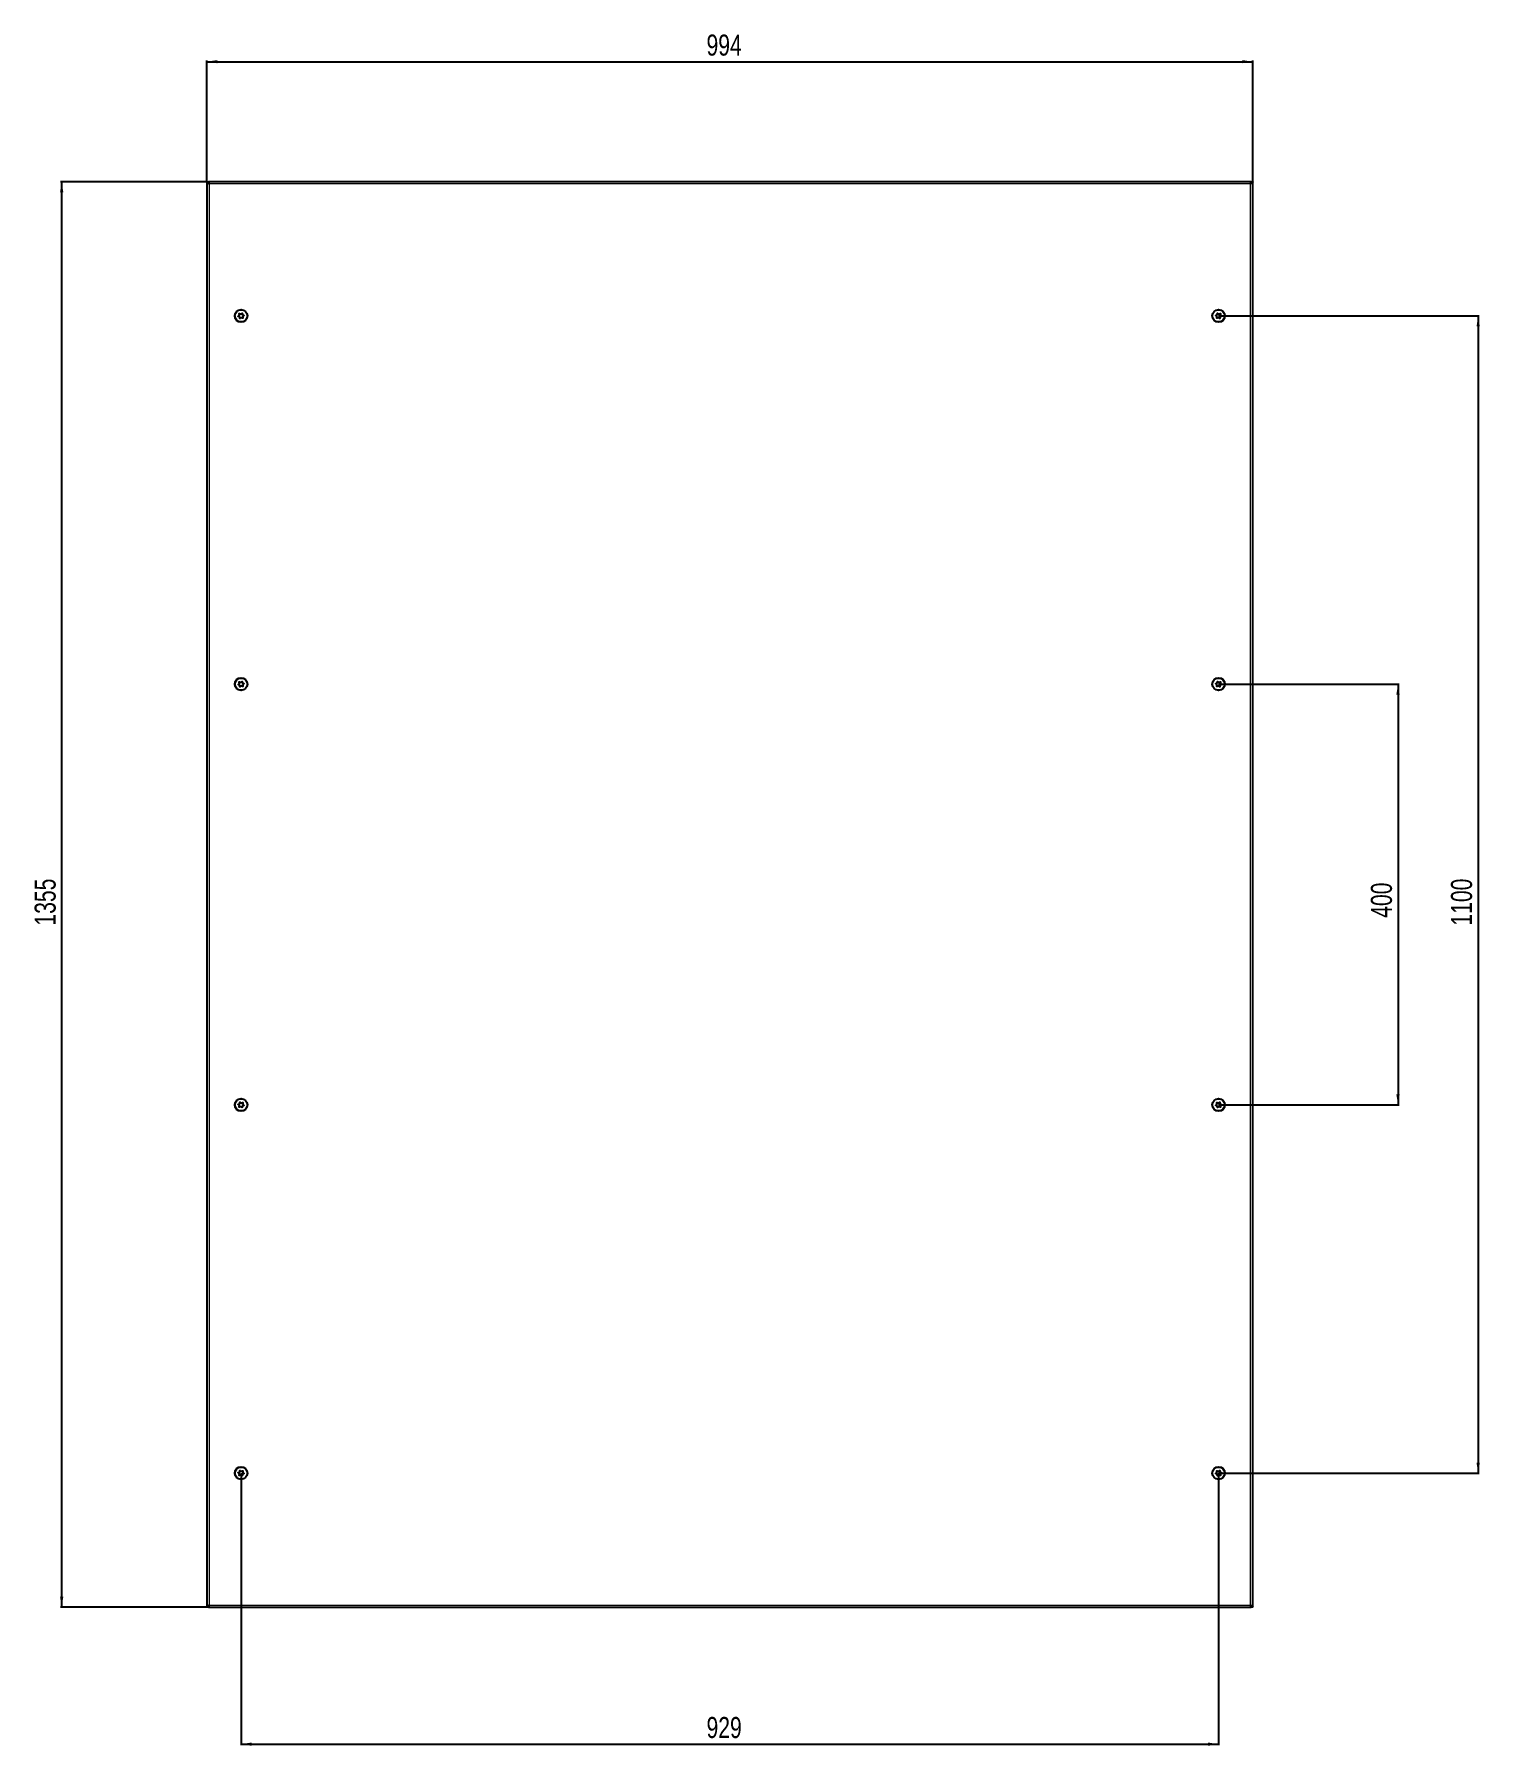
# Model space of a CAD drawing. Header units: millimetres. Extents: x -661 to 2120, y -490 to 1191.
# Drawn here: x -661 to 713, y -490 to 1136 of the extents above; entities that cross this region are included whole.
import ezdxf

# ---------------------------------------------------------------- set-up
doc = ezdxf.new("R2010")
doc.units = ezdxf.units.MM
doc.layers.add('FORMAT', color=7, linetype='Continuous')
doc.styles.add('SLDTEXTSTYLE0', font='TXT', dxfattribs={"width": 0.75})
doc.dimstyles.new('SLDDIMSTYLE1', dxfattribs={"dimtxt": 20, "dimasz": 10, "dimexe": 0, "dimexo": 0.0625, "dimgap": 5, "dimtad": 2, "dimdec": 1, "dimrnd": 1e-09, "dimzin": 12, "dimdsep": 46, "dimtxsty": 'SLDTEXTSTYLE0', "dimsah": 1, "dimcen": 0.09, "dimadec": 0, "dimazin": 3, "dimtfac": 1, "dimtofl": 0, "dimtmove": 0, "dimatfit": 3, "dimfxl": 0, "dimfrac": 2, "dimtolj": 1, "dimtzin": 12, "dimarcsym": 0})

# ---------------------------------------------------------------- blocks, each defined once
blk = doc.blocks.new('_D_1')
at = {"layer": 'FORMAT'}
for p, q in [((-496.7, 996.2), (-635.7, 996.2)), ((-634.7, 996.2), (-634.7, -358.8)), ((-496.7, -358.8), (-635.7, -358.8))]:
    blk.add_line(p, q, dxfattribs=at)
for points in [[(-634.7, 996.2), (-636.2, 986.2), (-633.1, 986.2)], [(-634.7, -358.8), (-633.1, -348.8), (-636.2, -348.8)]]:
    blk.add_solid(points, dxfattribs=at)
at = {"layer": 'FORMAT', "insert": (-660.4, 289.2), "char_height": 20, "attachment_point": 1, "rotation": 90, "style": 'SLDTEXTSTYLE0'}
blk.add_mtext('1355', dxfattribs=at)
blk = doc.blocks.new('_D_2')
at = {"layer": 'FORMAT'}
for p, q in [((-496.7, 996.3), (-496.7, 1111.4)), ((-496.7, 1110.4), (497.3, 1110.4)), ((497.3, 996.3), (497.3, 1111.4))]:
    blk.add_line(p, q, dxfattribs=at)
for points in [[(-496.7, 1110.4), (-486.7, 1108.9), (-486.7, 1111.9)], [(497.3, 1110.4), (487.3, 1111.9), (487.3, 1108.9)]]:
    blk.add_solid(points, dxfattribs=at)
at = {"layer": 'FORMAT', "insert": (-21.8, 1136.2), "char_height": 20, "attachment_point": 1, "style": 'SLDTEXTSTYLE0'}
blk.add_mtext('994', dxfattribs=at)
blk = doc.blocks.new('_D_3')
at = {"layer": 'FORMAT'}
for p, q in [((464.9, 868.7), (712.5, 868.7)), ((711.5, 868.7), (711.5, -231.3)), ((464.9, -231.3), (712.5, -231.3))]:
    blk.add_line(p, q, dxfattribs=at)
for points in [[(711.5, 868.7), (710, 858.7), (713.1, 858.7)], [(711.5, -231.3), (713.1, -221.3), (710, -221.3)]]:
    blk.add_solid(points, dxfattribs=at)
at = {"layer": 'FORMAT', "insert": (685.7, 289.2), "char_height": 20, "attachment_point": 1, "rotation": 90, "style": 'SLDTEXTSTYLE0'}
blk.add_mtext('1100', dxfattribs=at)
blk = doc.blocks.new('_D_4')
at = {"layer": 'FORMAT'}
for p, q in [((-464.2, -231.3), (-464.2, -489.9)), ((464.8, -231.3), (464.8, -489.9)), ((-464.2, -488.9), (464.8, -488.9))]:
    blk.add_line(p, q, dxfattribs=at)
for points in [[(-464.2, -488.9), (-454.2, -490.5), (-454.2, -487.4)], [(464.8, -488.9), (454.8, -487.4), (454.8, -490.5)]]:
    blk.add_solid(points, dxfattribs=at)
at = {"layer": 'FORMAT', "insert": (-21.8, -463.1), "char_height": 20, "attachment_point": 1, "style": 'SLDTEXTSTYLE0'}
blk.add_mtext('929', dxfattribs=at)
blk = doc.blocks.new('_D_5')
at = {"layer": 'FORMAT'}
for p, q in [((464.9, 518.7), (636.4, 518.7)), ((635.4, 518.7), (635.4, 118.7)), ((464.9, 118.7), (636.4, 118.7))]:
    blk.add_line(p, q, dxfattribs=at)
for points in [[(635.4, 518.7), (633.8, 508.7), (636.9, 508.7)], [(635.4, 118.7), (636.9, 128.7), (633.8, 128.7)]]:
    blk.add_solid(points, dxfattribs=at)
at = {"layer": 'FORMAT', "insert": (609.6, 296.6), "char_height": 20, "attachment_point": 1, "rotation": 90, "style": 'SLDTEXTSTYLE0'}
blk.add_mtext('400', dxfattribs=at)

msp = doc.modelspace()

# ---------------------------------------------------------------- linework, layer by layer
at = {"color": 7, "linetype": 'Continuous', "lineweight": 25}
for p, q in [((-496.65, 996.24), (-496.65, -358.76)), ((-496.65, 996.24), (-495.15, 996.24)), ((-494.96, 996.24), (-495.15, 996.24)), ((495.65, 996.24), (-494.95, 996.24)), ((-494.95, 995.13), (-494.95, 996.24)), ((495.65, 995.12), (495.65, 996.24)), ((495.85, 996.24), (495.65, 996.24)), ((495.85, 996.24), (497.35, 996.24)), ((497.35, -358.76), (497.35, 996.24)), ((-494.95, -357.65), (-494.95, -358.76)), ((495.65, -357.65), (495.65, -358.76)), ((-495.15, -358.76), (-496.65, -358.76)), ((-495.15, -358.76), (-494.95, -358.76)), ((-494.95, -358.76), (495.65, -358.76)), ((495.65, -358.76), (495.85, -358.76)), ((497.35, -358.76), (495.85, -358.76))]:
    msp.add_line(p, q, dxfattribs=at)
at = {"color": 8, "linetype": 'Continuous', "lineweight": 18}
for p, q in [((-494.55, 994.14), (-494.55, -356.66)), ((495.25, 994.14), (-494.55, 994.14)), ((495.25, -356.66), (495.25, 994.14)), ((-494.55, -356.66), (495.25, -356.66))]:
    msp.add_line(p, q, dxfattribs=at)
at = {"color": 7, "linetype": 'Continuous', "lineweight": 25}
for centre, radius in [((-464.15, 868.74), 6), ((-464.15, 868.74), 5.79), ((-464.15, 868.74), 1.85), ((464.85, 868.74), 6), ((464.85, 868.74), 5.78), ((464.85, 868.74), 1.85), ((-464.15, 518.74), 6), ((-464.15, 518.74), 5.78), ((464.85, 518.74), 6), ((464.85, 518.74), 5.79), ((-464.15, 518.74), 1.85), ((464.85, 518.74), 1.85), ((-464.15, 118.74), 6), ((-464.15, 118.74), 5.78), ((-464.15, 118.74), 1.85), ((464.85, 118.74), 6), ((464.85, 118.74), 5.78), ((464.85, 118.74), 1.85), ((-464.15, -231.26), 6), ((-464.15, -231.26), 5.78), ((464.85, -231.26), 6), ((464.85, -231.26), 5.78), ((-464.15, -231.26), 1.85), ((464.85, -231.26), 1.85)]:
    msp.add_circle(centre, radius, dxfattribs=at)
for points, knots in [([(-494.55, 994.14), (-494.83, 994.32), (-495.1, 994.49), (-495.61, 994.84), (-495.84, 995.01), (-496.23, 995.37), (-496.39, 995.54), (-496.6, 995.89), (-496.65, 996.06), (-496.65, 996.24)], [0, 0, 0, 0, 0.25, 0.25, 0.5, 0.5, 0.75, 0.75, 1, 1, 1, 1]), ([(-494.55, 994.14), (-494.71, 994.49), (-494.87, 994.84), (-495.09, 995.55), (-495.15, 995.89), (-495.15, 996.24)], [0, 0, 0, 0, 0.5, 0.5, 1, 1, 1, 1]), ([(-494.95, 996.24), (-494.92, 996.24), (-494.89, 996.19), (-494.82, 995.98), (-494.79, 995.82), (-494.72, 995.43), (-494.69, 995.2), (-494.62, 994.69), (-494.59, 994.42), (-494.55, 994.14)], [0, 0, 0, 0, 0.25, 0.25, 0.5, 0.5, 0.75, 0.75, 1, 1, 1, 1]), ([(495.25, 994.14), (495.28, 994.42), (495.31, 994.69), (495.38, 995.2), (495.41, 995.43), (495.48, 995.82), (495.51, 995.98), (495.58, 996.19), (495.61, 996.24), (495.65, 996.24)], [0, 0, 0, 0, 0.25, 0.25, 0.5, 0.5, 0.75, 0.75, 1, 1, 1, 1]), ([(497.35, 996.24), (497.35, 996.06), (497.29, 995.89), (497.08, 995.54), (496.93, 995.37), (496.54, 995.02), (496.31, 994.84), (495.8, 994.49), (495.52, 994.32), (495.25, 994.14)], [0, 0, 0, 0, 0.25, 0.25, 0.5, 0.5, 0.75, 0.75, 1, 1, 1, 1]), ([(495.85, 996.24), (495.85, 995.89), (495.78, 995.54), (495.56, 994.84), (495.41, 994.49), (495.25, 994.14)], [0, 0, 0, 0, 0.5, 0.5, 1, 1, 1, 1]), ([(-463.11, 871.34), (-463.13, 871.34), (-463.15, 871.35), (-463.21, 871.33), (-463.33, 871.26), (-463.63, 871.01), (-464.04, 870.66), (-464.66, 870.54), (-465.15, 870.7), (-465.51, 870.86), (-465.73, 870.95), (-465.82, 870.96), (-465.87, 870.95), (-465.89, 870.94), (-465.91, 870.91), (-465.93, 870.84), (-465.91, 870.57), (-465.8, 870.11), (-465.8, 869.4), (-466.29, 868.88), (-466.69, 868.62), (-466.89, 868.44), (-466.92, 868.38), (-466.93, 868.35), (-466.92, 868.32), (-466.9, 868.29), (-466.87, 868.26), (-466.8, 868.22), (-466.59, 868.13), (-466.22, 868.01), (-465.76, 867.79), (-465.39, 867.27), (-465.33, 866.73), (-465.29, 866.35), (-465.25, 866.2), (-465.22, 866.16), (-465.19, 866.14), (-465.15, 866.13), (-465.1, 866.15), (-464.97, 866.22), (-464.68, 866.47), (-464.27, 866.83), (-463.64, 866.94), (-463.15, 866.78), (-462.8, 866.62), (-462.57, 866.53), (-462.48, 866.52), (-462.44, 866.53), (-462.41, 866.55), (-462.39, 866.57), (-462.37, 866.64), (-462.4, 866.91), (-462.51, 867.37), (-462.5, 868.08), (-462.02, 868.6), (-461.62, 868.86), (-461.42, 869.04), (-461.39, 869.1), (-461.38, 869.13), (-461.39, 869.16), (-461.41, 869.19), (-461.44, 869.22), (-461.51, 869.26), (-461.72, 869.35), (-462.08, 869.47), (-462.55, 869.7), (-462.92, 870.21), (-462.97, 870.75), (-463.01, 871.14), (-463.05, 871.28), (-463.09, 871.33), (-463.11, 871.34), (-463.11, 871.34)], [0, 0, 0, 0, 0.0020087, 0.00442, 0.0093647, 0.0255282, 0.0677053, 0.0957862, 0.1246456, 0.1503415, 0.1605194, 0.1633943, 0.1656965, 0.1672448, 0.1688741, 0.1707699, 0.1786058, 0.2119941, 0.2499945, 0.2879948, 0.3213831, 0.329219, 0.3311148, 0.3327441, 0.3342924, 0.3362166, 0.3385353, 0.3413178, 0.349662, 0.3753578, 0.4042173, 0.4322982, 0.4744753, 0.4906388, 0.4966691, 0.49844, 0.5, 0.5020087, 0.50442, 0.5093647, 0.5255282, 0.5677053, 0.5957862, 0.6246456, 0.6503415, 0.6605194, 0.6633943, 0.6656965, 0.6672448, 0.6688741, 0.6707699, 0.6786058, 0.7119941, 0.7499945, 0.7879948, 0.8213831, 0.829219, 0.8311148, 0.8327441, 0.8342924, 0.8362166, 0.8385353, 0.8413178, 0.849662, 0.8753578, 0.9042173, 0.9322982, 0.9744753, 0.9906388, 0.9966691, 0.99844, 1, 1, 1, 1]), ([(463.81, 871.34), (463.8, 871.34), (463.78, 871.32), (463.75, 871.27), (463.71, 871.13), (463.67, 870.75), (463.61, 870.21), (463.24, 869.7), (462.77, 869.47), (462.4, 869.35), (462.18, 869.26), (462.11, 869.2), (462.08, 869.17), (462.07, 869.13), (462.08, 869.1), (462.11, 869.04), (462.31, 868.86), (462.71, 868.6), (463.2, 868.08), (463.2, 867.37), (463.09, 866.91), (463.07, 866.64), (463.09, 866.57), (463.11, 866.55), (463.13, 866.53), (463.17, 866.52), (463.21, 866.53), (463.29, 866.54), (463.5, 866.62), (463.85, 866.78), (464.34, 866.94), (464.96, 866.83), (465.37, 866.47), (465.67, 866.22), (465.8, 866.14), (465.86, 866.13), (465.89, 866.14), (465.92, 866.16), (465.95, 866.21), (465.99, 866.35), (466.03, 866.74), (466.08, 867.27), (466.45, 867.79), (466.92, 868.01), (467.29, 868.14), (467.51, 868.23), (467.59, 868.28), (467.61, 868.32), (467.62, 868.35), (467.61, 868.38), (467.58, 868.44), (467.38, 868.62), (466.98, 868.88), (466.5, 869.4), (466.49, 870.11), (466.6, 870.57), (466.63, 870.84), (466.61, 870.91), (466.59, 870.94), (466.56, 870.95), (466.53, 870.96), (466.48, 870.96), (466.4, 870.94), (466.19, 870.86), (465.85, 870.7), (465.36, 870.54), (464.73, 870.66), (464.32, 871.01), (464.02, 871.26), (463.9, 871.34), (463.84, 871.35), (463.82, 871.34), (463.81, 871.34)], [0, 0, 0, 0, 0.0020087, 0.00442, 0.0093647, 0.0255282, 0.0677053, 0.0957862, 0.1246456, 0.1503415, 0.1605194, 0.1633943, 0.1656965, 0.1672448, 0.1688741, 0.1707699, 0.1786058, 0.2119941, 0.2499945, 0.2879948, 0.3213831, 0.329219, 0.3311148, 0.3327441, 0.3342924, 0.3362166, 0.3385353, 0.3413178, 0.349662, 0.3753578, 0.4042173, 0.4322982, 0.4744753, 0.4906388, 0.4966691, 0.49844, 0.5, 0.5020087, 0.50442, 0.5093647, 0.5255282, 0.5677053, 0.5957862, 0.6246456, 0.6503415, 0.6605194, 0.6633943, 0.6656965, 0.6672448, 0.6688741, 0.6707699, 0.6786058, 0.7119941, 0.7499945, 0.7879948, 0.8213831, 0.829219, 0.8311148, 0.8327441, 0.8342924, 0.8362166, 0.8385353, 0.8413178, 0.849662, 0.8753578, 0.9042173, 0.9322982, 0.9744753, 0.9906388, 0.9966691, 0.99844, 1, 1, 1, 1]), ([(-463.11, 521.34), (-463.13, 521.34), (-463.15, 521.35), (-463.21, 521.33), (-463.33, 521.26), (-463.63, 521.01), (-464.04, 520.66), (-464.66, 520.54), (-465.15, 520.7), (-465.51, 520.86), (-465.73, 520.95), (-465.82, 520.96), (-465.87, 520.95), (-465.89, 520.94), (-465.91, 520.91), (-465.93, 520.84), (-465.91, 520.57), (-465.8, 520.11), (-465.8, 519.4), (-466.29, 518.88), (-466.69, 518.62), (-466.89, 518.44), (-466.92, 518.38), (-466.93, 518.35), (-466.92, 518.32), (-466.9, 518.29), (-466.87, 518.26), (-466.8, 518.22), (-466.59, 518.13), (-466.22, 518.01), (-465.76, 517.79), (-465.39, 517.27), (-465.33, 516.73), (-465.29, 516.35), (-465.25, 516.2), (-465.22, 516.16), (-465.19, 516.14), (-465.15, 516.13), (-465.1, 516.15), (-464.97, 516.22), (-464.68, 516.47), (-464.27, 516.83), (-463.64, 516.94), (-463.15, 516.78), (-462.8, 516.62), (-462.57, 516.53), (-462.48, 516.52), (-462.44, 516.53), (-462.41, 516.55), (-462.39, 516.57), (-462.37, 516.64), (-462.4, 516.91), (-462.51, 517.37), (-462.5, 518.08), (-462.02, 518.6), (-461.62, 518.86), (-461.42, 519.04), (-461.39, 519.1), (-461.38, 519.13), (-461.39, 519.16), (-461.41, 519.19), (-461.44, 519.22), (-461.51, 519.26), (-461.72, 519.35), (-462.08, 519.47), (-462.55, 519.7), (-462.92, 520.21), (-462.97, 520.75), (-463.01, 521.14), (-463.05, 521.28), (-463.09, 521.33), (-463.11, 521.34), (-463.11, 521.34)], [0, 0, 0, 0, 0.0020087, 0.00442, 0.0093647, 0.0255282, 0.0677053, 0.0957862, 0.1246456, 0.1503415, 0.1605194, 0.1633943, 0.1656965, 0.1672448, 0.1688741, 0.1707699, 0.1786058, 0.2119941, 0.2499945, 0.2879948, 0.3213831, 0.329219, 0.3311148, 0.3327441, 0.3342924, 0.3362166, 0.3385353, 0.3413178, 0.349662, 0.3753578, 0.4042173, 0.4322982, 0.4744753, 0.4906388, 0.4966691, 0.49844, 0.5, 0.5020087, 0.50442, 0.5093647, 0.5255282, 0.5677053, 0.5957862, 0.6246456, 0.6503415, 0.6605194, 0.6633943, 0.6656965, 0.6672448, 0.6688741, 0.6707699, 0.6786058, 0.7119941, 0.7499945, 0.7879948, 0.8213831, 0.829219, 0.8311148, 0.8327441, 0.8342924, 0.8362166, 0.8385353, 0.8413178, 0.849662, 0.8753578, 0.9042173, 0.9322982, 0.9744753, 0.9906388, 0.9966691, 0.99844, 1, 1, 1, 1]), ([(463.81, 521.34), (463.8, 521.34), (463.78, 521.32), (463.75, 521.27), (463.71, 521.13), (463.67, 520.75), (463.61, 520.21), (463.24, 519.7), (462.77, 519.47), (462.4, 519.35), (462.18, 519.26), (462.11, 519.2), (462.08, 519.17), (462.07, 519.13), (462.08, 519.1), (462.11, 519.04), (462.31, 518.86), (462.71, 518.6), (463.2, 518.08), (463.2, 517.37), (463.09, 516.91), (463.07, 516.64), (463.09, 516.57), (463.11, 516.55), (463.13, 516.53), (463.17, 516.52), (463.21, 516.53), (463.29, 516.54), (463.5, 516.62), (463.85, 516.78), (464.34, 516.94), (464.96, 516.83), (465.37, 516.47), (465.67, 516.22), (465.8, 516.14), (465.86, 516.13), (465.89, 516.14), (465.92, 516.16), (465.95, 516.21), (465.99, 516.35), (466.03, 516.74), (466.08, 517.27), (466.45, 517.79), (466.92, 518.01), (467.29, 518.14), (467.51, 518.23), (467.59, 518.28), (467.61, 518.32), (467.62, 518.35), (467.61, 518.38), (467.58, 518.44), (467.38, 518.62), (466.98, 518.88), (466.5, 519.4), (466.49, 520.11), (466.6, 520.57), (466.63, 520.84), (466.61, 520.91), (466.59, 520.94), (466.56, 520.95), (466.53, 520.96), (466.48, 520.96), (466.4, 520.94), (466.19, 520.86), (465.85, 520.7), (465.36, 520.54), (464.73, 520.66), (464.32, 521.01), (464.02, 521.26), (463.9, 521.34), (463.84, 521.35), (463.82, 521.34), (463.81, 521.34)], [0, 0, 0, 0, 0.0020087, 0.00442, 0.0093647, 0.0255282, 0.0677053, 0.0957862, 0.1246456, 0.1503415, 0.1605194, 0.1633943, 0.1656965, 0.1672448, 0.1688741, 0.1707699, 0.1786058, 0.2119941, 0.2499945, 0.2879948, 0.3213831, 0.329219, 0.3311148, 0.3327441, 0.3342924, 0.3362166, 0.3385353, 0.3413178, 0.349662, 0.3753578, 0.4042173, 0.4322982, 0.4744753, 0.4906388, 0.4966691, 0.49844, 0.5, 0.5020087, 0.50442, 0.5093647, 0.5255282, 0.5677053, 0.5957862, 0.6246456, 0.6503415, 0.6605194, 0.6633943, 0.6656965, 0.6672448, 0.6688741, 0.6707699, 0.6786058, 0.7119941, 0.7499945, 0.7879948, 0.8213831, 0.829219, 0.8311148, 0.8327441, 0.8342924, 0.8362166, 0.8385353, 0.8413178, 0.849662, 0.8753578, 0.9042173, 0.9322982, 0.9744753, 0.9906388, 0.9966691, 0.99844, 1, 1, 1, 1]), ([(-463.11, 116.14), (-463.1, 116.15), (-463.08, 116.16), (-463.05, 116.21), (-463.01, 116.35), (-462.97, 116.74), (-462.92, 117.27), (-462.55, 117.79), (-462.08, 118.01), (-461.71, 118.14), (-461.49, 118.23), (-461.41, 118.28), (-461.39, 118.32), (-461.38, 118.35), (-461.39, 118.38), (-461.42, 118.44), (-461.62, 118.62), (-462.02, 118.88), (-462.5, 119.4), (-462.51, 120.11), (-462.4, 120.57), (-462.37, 120.84), (-462.39, 120.91), (-462.41, 120.94), (-462.44, 120.95), (-462.47, 120.96), (-462.52, 120.96), (-462.6, 120.94), (-462.81, 120.86), (-463.15, 120.7), (-463.64, 120.54), (-464.27, 120.66), (-464.68, 121.01), (-464.98, 121.26), (-465.1, 121.34), (-465.16, 121.35), (-465.19, 121.34), (-465.22, 121.32), (-465.25, 121.27), (-465.29, 121.13), (-465.33, 120.75), (-465.39, 120.21), (-465.76, 119.7), (-466.23, 119.47), (-466.6, 119.35), (-466.82, 119.26), (-466.89, 119.2), (-466.92, 119.17), (-466.93, 119.13), (-466.92, 119.1), (-466.89, 119.04), (-466.69, 118.86), (-466.29, 118.6), (-465.8, 118.08), (-465.8, 117.37), (-465.91, 116.91), (-465.93, 116.64), (-465.91, 116.57), (-465.89, 116.55), (-465.87, 116.53), (-465.83, 116.52), (-465.79, 116.53), (-465.71, 116.54), (-465.5, 116.62), (-465.15, 116.78), (-464.66, 116.94), (-464.04, 116.83), (-463.63, 116.47), (-463.33, 116.22), (-463.2, 116.14), (-463.14, 116.13), (-463.12, 116.14), (-463.11, 116.14)], [0, 0, 0, 0, 0.0020087, 0.00442, 0.0093647, 0.0255282, 0.0677053, 0.0957862, 0.1246456, 0.1503415, 0.1605194, 0.1633943, 0.1656965, 0.1672448, 0.1688741, 0.1707699, 0.1786058, 0.2119941, 0.2499945, 0.2879948, 0.3213831, 0.329219, 0.3311148, 0.3327441, 0.3342924, 0.3362166, 0.3385353, 0.3413178, 0.349662, 0.3753578, 0.4042173, 0.4322982, 0.4744753, 0.4906388, 0.4966691, 0.49844, 0.5, 0.5020087, 0.50442, 0.5093647, 0.5255282, 0.5677053, 0.5957862, 0.6246456, 0.6503415, 0.6605194, 0.6633943, 0.6656965, 0.6672448, 0.6688741, 0.6707699, 0.6786058, 0.7119941, 0.7499945, 0.7879948, 0.8213831, 0.829219, 0.8311148, 0.8327441, 0.8342924, 0.8362166, 0.8385353, 0.8413178, 0.849662, 0.8753578, 0.9042173, 0.9322982, 0.9744753, 0.9906388, 0.9966691, 0.99844, 1, 1, 1, 1]), ([(463.81, 116.14), (463.82, 116.14), (463.85, 116.13), (463.9, 116.15), (464.03, 116.22), (464.32, 116.47), (464.73, 116.83), (465.36, 116.94), (465.85, 116.78), (466.2, 116.62), (466.43, 116.53), (466.52, 116.52), (466.56, 116.53), (466.59, 116.55), (466.61, 116.57), (466.63, 116.64), (466.6, 116.91), (466.49, 117.37), (466.5, 118.08), (466.98, 118.6), (467.38, 118.86), (467.58, 119.04), (467.61, 119.1), (467.62, 119.13), (467.61, 119.16), (467.59, 119.19), (467.56, 119.22), (467.49, 119.26), (467.28, 119.35), (466.92, 119.47), (466.45, 119.7), (466.08, 120.21), (466.03, 120.75), (465.99, 121.14), (465.95, 121.28), (465.91, 121.33), (465.88, 121.35), (465.85, 121.35), (465.79, 121.33), (465.67, 121.26), (465.37, 121.01), (464.96, 120.66), (464.34, 120.54), (463.85, 120.7), (463.49, 120.86), (463.27, 120.95), (463.18, 120.96), (463.13, 120.95), (463.11, 120.94), (463.09, 120.91), (463.07, 120.84), (463.09, 120.57), (463.2, 120.11), (463.2, 119.4), (462.71, 118.88), (462.31, 118.62), (462.11, 118.44), (462.08, 118.38), (462.07, 118.35), (462.08, 118.32), (462.1, 118.29), (462.13, 118.26), (462.2, 118.22), (462.41, 118.13), (462.78, 118.01), (463.24, 117.79), (463.61, 117.27), (463.67, 116.74), (463.71, 116.35), (463.75, 116.2), (463.78, 116.16), (463.8, 116.15), (463.81, 116.14)], [0, 0, 0, 0, 0.0020087, 0.00442, 0.0093647, 0.0255282, 0.0677053, 0.0957862, 0.1246456, 0.1503415, 0.1605194, 0.1633943, 0.1656965, 0.1672448, 0.1688741, 0.1707699, 0.1786058, 0.2119941, 0.2499945, 0.2879948, 0.3213831, 0.329219, 0.3311148, 0.3327441, 0.3342924, 0.3362166, 0.3385353, 0.3413178, 0.349662, 0.3753578, 0.4042173, 0.4322982, 0.4744753, 0.4906388, 0.4966691, 0.49844, 0.5, 0.5020087, 0.50442, 0.5093647, 0.5255282, 0.5677053, 0.5957862, 0.6246456, 0.6503415, 0.6605194, 0.6633943, 0.6656965, 0.6672448, 0.6688741, 0.6707699, 0.6786058, 0.7119941, 0.7499945, 0.7879948, 0.8213831, 0.829219, 0.8311148, 0.8327441, 0.8342924, 0.8362166, 0.8385353, 0.8413178, 0.849662, 0.8753578, 0.9042173, 0.9322982, 0.9744753, 0.9906388, 0.9966691, 0.99844, 1, 1, 1, 1]), ([(-463.11, -233.86), (-463.1, -233.85), (-463.08, -233.84), (-463.05, -233.79), (-463.01, -233.65), (-462.97, -233.26), (-462.92, -232.73), (-462.55, -232.21), (-462.08, -231.99), (-461.71, -231.86), (-461.49, -231.77), (-461.41, -231.72), (-461.39, -231.68), (-461.38, -231.65), (-461.39, -231.62), (-461.42, -231.56), (-461.62, -231.38), (-462.02, -231.12), (-462.5, -230.6), (-462.51, -229.89), (-462.4, -229.43), (-462.37, -229.16), (-462.39, -229.09), (-462.41, -229.06), (-462.44, -229.05), (-462.47, -229.04), (-462.52, -229.04), (-462.6, -229.06), (-462.81, -229.14), (-463.15, -229.3), (-463.64, -229.46), (-464.27, -229.34), (-464.68, -228.99), (-464.98, -228.74), (-465.1, -228.66), (-465.16, -228.65), (-465.19, -228.66), (-465.22, -228.68), (-465.25, -228.73), (-465.29, -228.87), (-465.33, -229.25), (-465.39, -229.79), (-465.76, -230.3), (-466.23, -230.53), (-466.6, -230.65), (-466.82, -230.74), (-466.89, -230.8), (-466.92, -230.83), (-466.93, -230.87), (-466.92, -230.9), (-466.89, -230.96), (-466.69, -231.14), (-466.29, -231.4), (-465.8, -231.92), (-465.8, -232.63), (-465.91, -233.09), (-465.93, -233.36), (-465.91, -233.43), (-465.89, -233.45), (-465.87, -233.47), (-465.83, -233.48), (-465.79, -233.47), (-465.71, -233.46), (-465.5, -233.38), (-465.15, -233.22), (-464.66, -233.06), (-464.04, -233.17), (-463.63, -233.53), (-463.33, -233.78), (-463.2, -233.86), (-463.14, -233.87), (-463.12, -233.86), (-463.11, -233.86)], [0, 0, 0, 0, 0.0020087, 0.00442, 0.0093647, 0.0255282, 0.0677053, 0.0957862, 0.1246456, 0.1503415, 0.1605194, 0.1633943, 0.1656965, 0.1672448, 0.1688741, 0.1707699, 0.1786058, 0.2119941, 0.2499945, 0.2879948, 0.3213831, 0.329219, 0.3311148, 0.3327441, 0.3342924, 0.3362166, 0.3385353, 0.3413178, 0.349662, 0.3753578, 0.4042173, 0.4322982, 0.4744753, 0.4906388, 0.4966691, 0.49844, 0.5, 0.5020087, 0.50442, 0.5093647, 0.5255282, 0.5677053, 0.5957862, 0.6246456, 0.6503415, 0.6605194, 0.6633943, 0.6656965, 0.6672448, 0.6688741, 0.6707699, 0.6786058, 0.7119941, 0.7499945, 0.7879948, 0.8213831, 0.829219, 0.8311148, 0.8327441, 0.8342924, 0.8362166, 0.8385353, 0.8413178, 0.849662, 0.8753578, 0.9042173, 0.9322982, 0.9744753, 0.9906388, 0.9966691, 0.99844, 1, 1, 1, 1]), ([(463.81, -233.86), (463.82, -233.86), (463.85, -233.87), (463.9, -233.85), (464.03, -233.78), (464.32, -233.53), (464.73, -233.17), (465.36, -233.06), (465.85, -233.22), (466.2, -233.38), (466.43, -233.47), (466.52, -233.48), (466.56, -233.47), (466.59, -233.45), (466.61, -233.43), (466.63, -233.36), (466.6, -233.09), (466.49, -232.63), (466.5, -231.92), (466.98, -231.4), (467.38, -231.14), (467.58, -230.96), (467.61, -230.9), (467.62, -230.87), (467.61, -230.84), (467.59, -230.81), (467.56, -230.78), (467.49, -230.74), (467.28, -230.65), (466.92, -230.53), (466.45, -230.3), (466.08, -229.79), (466.03, -229.25), (465.99, -228.86), (465.95, -228.72), (465.91, -228.67), (465.88, -228.65), (465.85, -228.65), (465.79, -228.67), (465.67, -228.74), (465.37, -228.99), (464.96, -229.34), (464.34, -229.46), (463.85, -229.3), (463.49, -229.14), (463.27, -229.05), (463.18, -229.04), (463.13, -229.05), (463.11, -229.06), (463.09, -229.09), (463.07, -229.16), (463.09, -229.43), (463.2, -229.89), (463.2, -230.6), (462.71, -231.12), (462.31, -231.38), (462.11, -231.56), (462.08, -231.62), (462.07, -231.65), (462.08, -231.68), (462.1, -231.71), (462.13, -231.74), (462.2, -231.78), (462.41, -231.87), (462.78, -231.99), (463.24, -232.21), (463.61, -232.73), (463.67, -233.26), (463.71, -233.65), (463.75, -233.8), (463.78, -233.84), (463.8, -233.85), (463.81, -233.86)], [0, 0, 0, 0, 0.0020087, 0.00442, 0.0093647, 0.0255282, 0.0677053, 0.0957862, 0.1246456, 0.1503415, 0.1605194, 0.1633943, 0.1656965, 0.1672448, 0.1688741, 0.1707699, 0.1786058, 0.2119941, 0.2499945, 0.2879948, 0.3213831, 0.329219, 0.3311148, 0.3327441, 0.3342924, 0.3362166, 0.3385353, 0.3413178, 0.349662, 0.3753578, 0.4042173, 0.4322982, 0.4744753, 0.4906388, 0.4966691, 0.49844, 0.5, 0.5020087, 0.50442, 0.5093647, 0.5255282, 0.5677053, 0.5957862, 0.6246456, 0.6503415, 0.6605194, 0.6633943, 0.6656965, 0.6672448, 0.6688741, 0.6707699, 0.6786058, 0.7119941, 0.7499945, 0.7879948, 0.8213831, 0.829219, 0.8311148, 0.8327441, 0.8342924, 0.8362166, 0.8385353, 0.8413178, 0.849662, 0.8753578, 0.9042173, 0.9322982, 0.9744753, 0.9906388, 0.9966691, 0.99844, 1, 1, 1, 1]), ([(-496.65, -358.76), (-496.65, -358.58), (-496.6, -358.41), (-496.39, -358.06), (-496.23, -357.88), (-495.84, -357.53), (-495.61, -357.36), (-495.1, -357.01), (-494.83, -356.83), (-494.55, -356.66)], [0, 0, 0, 0, 0.25, 0.25, 0.5, 0.5, 0.75, 0.75, 1, 1, 1, 1]), ([(-495.15, -358.76), (-495.15, -358.58), (-495.14, -358.41), (-495.08, -358.06), (-495.03, -357.88), (-494.92, -357.53), (-494.85, -357.36), (-494.71, -357.01), (-494.63, -356.83), (-494.55, -356.66)], [0, 0, 0, 0, 0.25, 0.25, 0.5, 0.5, 0.75, 0.75, 1, 1, 1, 1]), ([(-494.55, -356.66), (-494.59, -356.93), (-494.62, -357.21), (-494.69, -357.72), (-494.72, -357.95), (-494.79, -358.34), (-494.82, -358.49), (-494.89, -358.7), (-494.92, -358.76), (-494.95, -358.76)], [0, 0, 0, 0, 0.25, 0.25, 0.5, 0.5, 0.75, 0.75, 1, 1, 1, 1]), ([(495.65, -358.76), (495.61, -358.76), (495.58, -358.7), (495.51, -358.49), (495.48, -358.34), (495.41, -357.95), (495.38, -357.72), (495.31, -357.21), (495.28, -356.93), (495.25, -356.66)], [0, 0, 0, 0, 0.25, 0.25, 0.5, 0.5, 0.75, 0.75, 1, 1, 1, 1]), ([(495.25, -356.66), (495.52, -356.84), (495.79, -357.01), (496.31, -357.36), (496.54, -357.53), (496.93, -357.88), (497.08, -358.06), (497.29, -358.41), (497.35, -358.58), (497.35, -358.76)], [0, 0, 0, 0, 0.25, 0.25, 0.5, 0.5, 0.75, 0.75, 1, 1, 1, 1]), ([(495.25, -356.66), (495.41, -357.01), (495.56, -357.36), (495.78, -358.06), (495.85, -358.41), (495.85, -358.76)], [0, 0, 0, 0, 0.5, 0.5, 1, 1, 1, 1])]:
    msp.add_open_spline(points, degree=3, knots=knots, dxfattribs=at)

# ---------------------------------------------------------------- dimensions: what is measured, and where the dimension line sits
at = {"layer": 'FORMAT'}
for base, p1, p2, picture, middle in [((497.35, 1110.41), (-496.65, 996.24), (497.35, 996.24), '_D_2', (0.35, 1110.41)), ((464.85, -488.93), (-464.15, -231.26), (464.85, -231.26), '_D_4', (0.35, -488.93))]:
    dim = msp.add_linear_dim(base=base, p1=p1, p2=p2, dimstyle='SLDDIMSTYLE1', dxfattribs=at)
    dim.commit()
    dim.dimension.update_dxf_attribs({"geometry": picture, "text_midpoint": middle, "dimtype": 160})
for base, p1, p2, picture, middle in [((-634.66, -358.76), (-496.65, 996.24), (-496.65, -358.76), '_D_1', (-634.66, 318.74)), ((711.52, -231.26), (464.85, 868.74), (464.85, -231.26), '_D_3', (711.52, 318.74)), ((635.35, 118.74), (464.85, 518.74), (464.85, 118.74), '_D_5', (635.35, 318.74))]:
    dim = msp.add_linear_dim(base=base, p1=p1, p2=p2, angle=90, dimstyle='SLDDIMSTYLE1', dxfattribs=at)
    dim.commit()
    dim.dimension.update_dxf_attribs({"geometry": picture, "text_midpoint": middle, "dimtype": 160})

doc.saveas('drawing.dxf')
